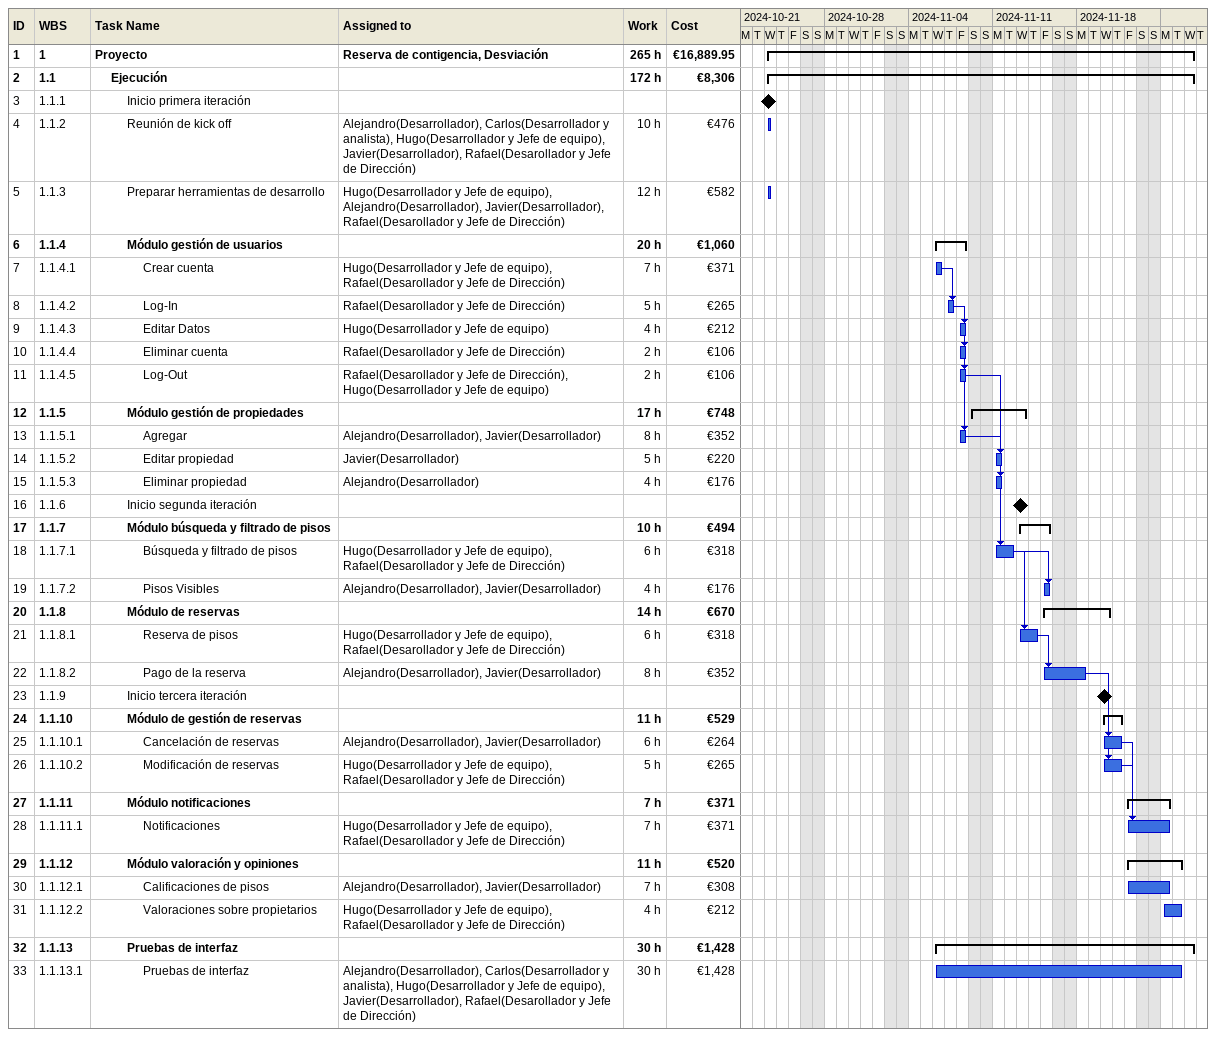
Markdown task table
| ID | WBS | Task | Start | Finish | Predecessors | Resources | Work (h) | Cost (€) |
|---|---|---|---|---|---|---|---|---|
| 1 | 1 | **Proyecto** | 2024-10-23 | 2024-11-27 |  | Reserva de contigencia, Desviación | 265 | 16889.95 |
| 2 | 1.1 | **Ejecución** | 2024-10-23 | 2024-11-27 |  |  | 172 | 8306 |
| 3 | 1.1.1 | Inicio primera iteración (milestone) | 2024-10-23 | 2024-10-23 |  |  |  |  |
| 4 | 1.1.2 | Reunión de kick off | 2024-10-23 | 2024-10-23 |  | Alejandro(Desarrollador), Carlos(Desarrollador y analista), Hugo(Desarrollador y Jefe de equipo), Javier(Desarrollador), Rafael(Desarollador y Jefe de Dirección) | 10 | 476 |
| 5 | 1.1.3 | Preparar herramientas de desarrollo | 2024-10-23 | 2024-10-23 |  | Hugo(Desarrollador y Jefe de equipo), Alejandro(Desarrollador), Javier(Desarrollador), Rafael(Desarollador y Jefe de Dirección) | 12 | 582 |
| 6 | 1.1.4 | **Módulo gestión de usuarios** | 2024-11-06 | 2024-11-08 |  |  | 20 | 1060 |
| 7 | 1.1.4.1 | Crear cuenta | 2024-11-06 | 2024-11-06 |  | Hugo(Desarrollador y Jefe de equipo), Rafael(Desarollador y Jefe de Dirección) | 7 | 371 |
| 8 | 1.1.4.2 | Log-In | 2024-11-07 | 2024-11-07 | 7 | Rafael(Desarollador y Jefe de Dirección) | 5 | 265 |
| 9 | 1.1.4.3 | Editar Datos | 2024-11-08 | 2024-11-08 | 8 | Hugo(Desarrollador y Jefe de equipo) | 4 | 212 |
| 10 | 1.1.4.4 | Eliminar cuenta | 2024-11-08 | 2024-11-08 | 8 | Rafael(Desarollador y Jefe de Dirección) | 2 | 106 |
| 11 | 1.1.4.5 | Log-Out | 2024-11-08 | 2024-11-08 | 8 | Rafael(Desarollador y Jefe de Dirección), Hugo(Desarrollador y Jefe de equipo) | 2 | 106 |
| 12 | 1.1.5 | **Módulo gestión de propiedades** | 2024-11-09 | 2024-11-13 |  |  | 17 | 748 |
| 13 | 1.1.5.1 | Agregar | 2024-11-08 | 2024-11-08 | 8 | Alejandro(Desarrollador), Javier(Desarrollador) | 8 | 352 |
| 14 | 1.1.5.2 | Editar propiedad | 2024-11-11 | 2024-11-11 | 13 | Javier(Desarrollador) | 5 | 220 |
| 15 | 1.1.5.3 | Eliminar propiedad | 2024-11-11 | 2024-11-11 | 13 | Alejandro(Desarrollador) | 4 | 176 |
| 16 | 1.1.6 | Inicio segunda iteración (milestone) | 2024-11-13 | 2024-11-13 |  |  |  |  |
| 17 | 1.1.7 | **Módulo búsqueda y filtrado de pisos** | 2024-11-13 | 2024-11-15 |  |  | 10 | 494 |
| 18 | 1.1.7.1 | Búsqueda y filtrado de pisos | 2024-11-11 | 2024-11-12 | 11, 13 | Hugo(Desarrollador y Jefe de equipo), Rafael(Desarollador y Jefe de Dirección) | 6 | 318 |
| 19 | 1.1.7.2 | Pisos Visibles | 2024-11-15 | 2024-11-15 | 18 | Alejandro(Desarrollador), Javier(Desarrollador) | 4 | 176 |
| 20 | 1.1.8 | **Módulo de reservas** | 2024-11-15 | 2024-11-20 |  |  | 14 | 670 |
| 21 | 1.1.8.1 | Reserva de pisos | 2024-11-13 | 2024-11-14 | 18 | Hugo(Desarrollador y Jefe de equipo), Rafael(Desarollador y Jefe de Dirección) | 6 | 318 |
| 22 | 1.1.8.2 | Pago de la reserva | 2024-11-15 | 2024-11-18 | 21 | Alejandro(Desarrollador), Javier(Desarrollador) | 8 | 352 |
| 23 | 1.1.9 | Inicio tercera iteración (milestone) | 2024-11-20 | 2024-11-20 |  |  |  |  |
| 24 | 1.1.10 | **Módulo de gestión de reservas** | 2024-11-20 | 2024-11-21 |  |  | 11 | 529 |
| 25 | 1.1.10.1 | Cancelación de reservas | 2024-11-20 | 2024-11-21 | 22 | Alejandro(Desarrollador), Javier(Desarrollador) | 6 | 264 |
| 26 | 1.1.10.2 | Modificación de reservas | 2024-11-20 | 2024-11-21 | 22 | Hugo(Desarrollador y Jefe de equipo), Rafael(Desarollador y Jefe de Dirección) | 5 | 265 |
| 27 | 1.1.11 | **Módulo notificaciones** | 2024-11-22 | 2024-11-25 |  |  | 7 | 371 |
| 28 | 1.1.11.1 | Notificaciones | 2024-11-22 | 2024-11-25 | 25, 26 | Hugo(Desarrollador y Jefe de equipo), Rafael(Desarollador y Jefe de Dirección) | 7 | 371 |
| 29 | 1.1.12 | **Módulo valoración y opiniones** | 2024-11-22 | 2024-11-26 |  |  | 11 | 520 |
| 30 | 1.1.12.1 | Calificaciones de pisos | 2024-11-22 | 2024-11-25 |  | Alejandro(Desarrollador), Javier(Desarrollador) | 7 | 308 |
| 31 | 1.1.12.2 | Valoraciones sobre propietarios | 2024-11-25 | 2024-11-26 |  | Hugo(Desarrollador y Jefe de equipo), Rafael(Desarollador y Jefe de Dirección) | 4 | 212 |
| 32 | 1.1.13 | **Pruebas de interfaz** | 2024-11-06 | 2024-11-27 |  |  | 30 | 1428 |
| 33 | 1.1.13.1 | Pruebas de interfaz | 2024-11-06 | 2024-11-26 |  | Alejandro(Desarrollador), Carlos(Desarrollador y analista), Hugo(Desarrollador y Jefe de equipo), Javier(Desarrollador), Rafael(Desarollador y Jefe de Dirección) | 30 | 1428 |
